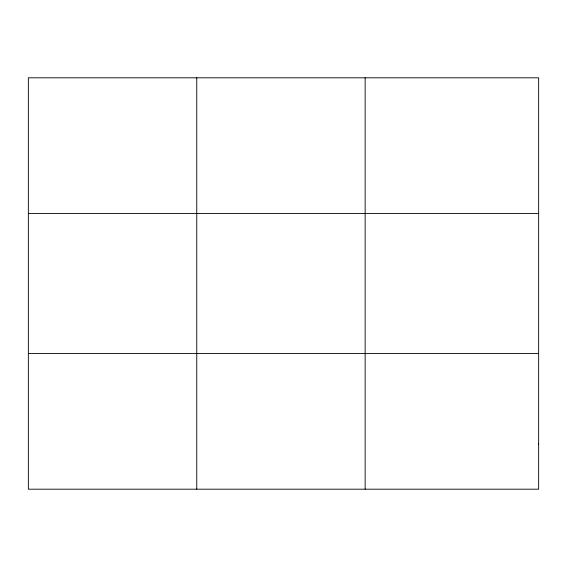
<?xml version="1.0" encoding="UTF-8"?>
<svg xmlns="http://www.w3.org/2000/svg" width="567" height="567" viewBox="0 0 567 567"><rect width="100%" height="100%" fill="white"/><g stroke="black" fill="none" stroke-linecap="round" stroke-linejoin="round"><path stroke-width="0.85" d="M196.749 489.193L196.749 77.807M365.148 489.193L365.148 77.807M28.35 213.561L538.65 213.561M28.35 353.439L538.65 353.439M538.65 443.947L538.65 489.193L28.35 489.193L28.35 77.807L538.65 77.807L538.65 443.947"/></g></svg>
